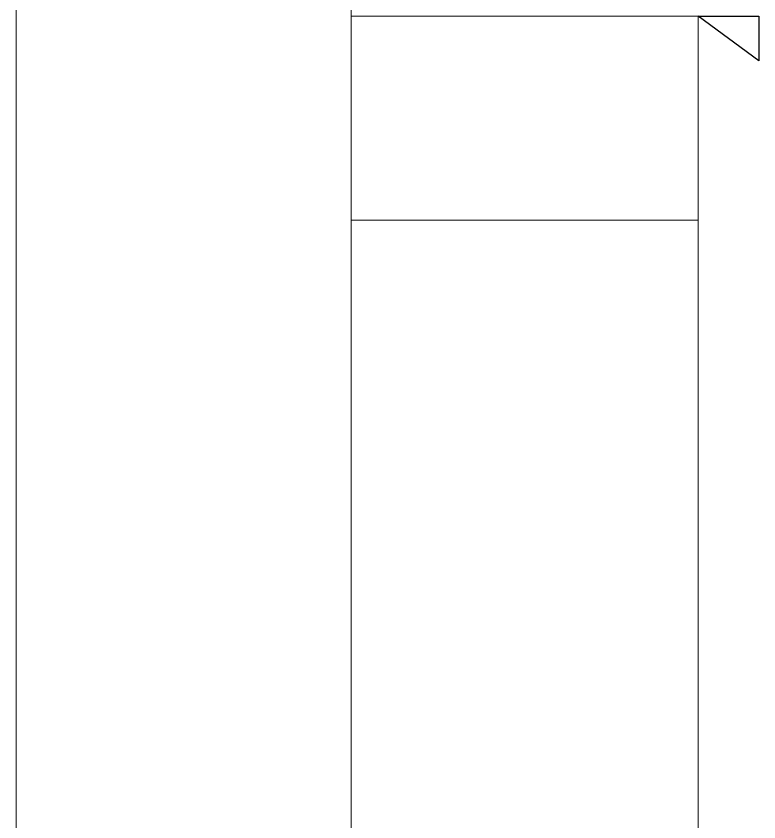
# Model space of a CAD drawing. Header units: millimetres. Extents: x 0 to 59350, y 0 to 29700.
# Drawn here: x 13640.5 to 13762.5, y 14093.8 to 14226.1 of the extents above; entities that cross this region are included whole.
import ezdxf

# ---------------------------------------------------------------- set-up
doc = ezdxf.new("R2010")
doc.units = ezdxf.units.MM
doc.layers.add('Standard', color=7, linetype='Continuous', lineweight=25)

msp = doc.modelspace()

# ---------------------------------------------------------------- linework, layer by layer
at = {"layer": 'Standard', "color": 59, "linetype": 'Continuous', "lineweight": 18}
for p, q in [((13640.49, 14348.12), (13640.48, 13714.62)), ((13640.48, 13714.62), (13640.49, 14348.12)), ((13695.49, 13714.62), (13695.49, 14293.12)), ((13695.49, 14293.12), (13695.49, 13714.62))]:
    msp.add_line(p, q, dxfattribs=at)
at = {"layer": 'Standard', "color": 2, "linetype": 'Continuous', "lineweight": 18}
for p, q in [((13695.49, 14226.12), (13695.49, 14192.62)), ((13752.49, 14226.12), (13695.49, 14226.12)), ((13695.49, 14226.12), (13695.49, 13671.12)), ((13752.49, 14192.62), (13752.49, 14226.12)), ((13752.49, 14226.12), (13752.49, 13671.12)), ((13695.49, 14192.62), (13752.49, 14192.62))]:
    msp.add_line(p, q, dxfattribs=at)
at = {"layer": 'Standard', "color": 51, "linetype": 'Continuous', "lineweight": -3}
for p, q in [((13752.49, 14226.12), (13762.12, 14226.12)), ((13762.49, 14218.75), (13752.49, 14226.12)), ((13762.12, 14226.12), (13762.49, 14226.12)), ((13762.49, 14226.12), (13762.49, 14218.75))]:
    msp.add_line(p, q, dxfattribs=at)

doc.saveas('drawing.dxf')
